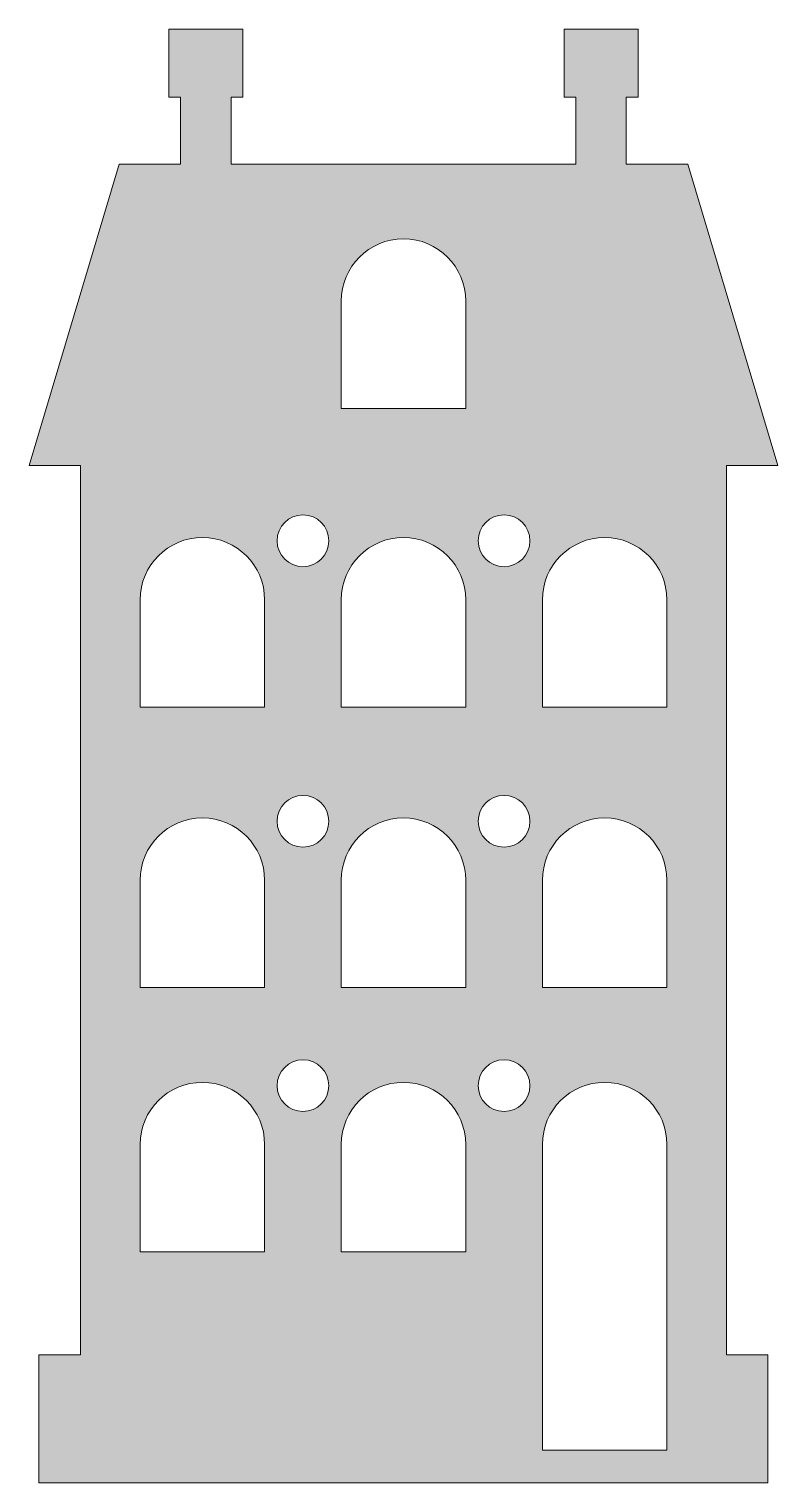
# Model space of a CAD drawing. Header units: inches. Extents: x 0 to 52, y 0 to 102.
import ezdxf

# ---------------------------------------------------------------- set-up
doc = ezdxf.new("R2010")
doc.units = ezdxf.units.IN
doc.header["$MEASUREMENT"] = 0
doc.layers.add('Layer 1', color=7, linetype='Continuous')

msp = doc.modelspace()

# ---------------------------------------------------------------- hatches: boundary and pattern name
at = {"layer": 'Layer 1'}
h = msp.add_hatch(color=12, dxfattribs=at)
h.dxf.hatch_style = 2
h.paths.add_polyline_path([(52.33, 71.11), (46.02, 92.17), (41.73, 92.17), (41.73, 96.83), (42.55, 96.83), (42.55, 101.6), (37.38, 101.6), (37.38, 96.83), (38.2, 96.83), (38.2, 92.17), (14.12, 92.17), (14.12, 96.83), (14.94, 96.83), (14.94, 101.6), (9.77, 101.6), (9.77, 96.83), (10.59, 96.83), (10.59, 92.17), (6.3, 92.17), (0, 71.11), (3.59, 71.11), (3.59, 8.95), (0.69, 8.95), (0.69, 0), (3.59, 0), (48.73, 0), (51.63, 0), (51.63, 8.95), (48.73, 8.95), (48.73, 71.11)])
edge = h.paths.add_edge_path()
edge.add_spline(control_points=[(35.87, 54.22), (35.87, 54.22), (35.87, 61.72), (35.87, 61.72), (35.87, 64.12), (37.82, 66.07), (40.22, 66.07), (42.62, 66.07), (44.57, 64.12), (44.57, 61.72), (44.57, 61.72), (44.57, 54.22), (44.57, 54.22), (44.57, 54.22), (35.87, 54.22), (35.87, 54.22)], knot_values=[0, 0, 0, 0, 1, 1, 1, 2, 2, 2, 3, 3, 3, 4, 4, 4, 5, 5, 5, 5], degree=3, periodic=1)
edge = h.paths.add_edge_path()
edge.add_spline(control_points=[(44.57, 42.12), (44.57, 42.12), (44.57, 34.62), (44.57, 34.62), (44.57, 34.62), (35.87, 34.62), (35.87, 34.62), (35.87, 34.62), (35.87, 42.12), (35.87, 42.12), (35.87, 44.52), (37.82, 46.47), (40.22, 46.47), (42.62, 46.47), (44.57, 44.52), (44.57, 42.12)], knot_values=[0, 0, 0, 0, 1, 1, 1, 2, 2, 2, 3, 3, 3, 4, 4, 4, 5, 5, 5, 5], degree=3, periodic=1)
edge = h.paths.add_edge_path()
edge.add_spline(control_points=[(33.19, 44.43), (32.19, 44.43), (31.38, 45.24), (31.38, 46.24), (31.38, 47.24), (32.19, 48.05), (33.19, 48.05), (34.19, 48.05), (35, 47.24), (35, 46.24), (35, 45.24), (34.19, 44.43), (33.19, 44.43)], knot_values=[0, 0, 0, 0, 1, 1, 1, 2, 2, 2, 3, 3, 3, 4, 4, 4, 4], degree=3, periodic=1)
edge = h.paths.add_edge_path()
edge.add_spline(control_points=[(35, 27.76), (35, 26.76), (34.19, 25.96), (33.19, 25.96), (32.19, 25.96), (31.38, 26.76), (31.38, 27.76), (31.38, 28.76), (32.19, 29.57), (33.19, 29.57), (34.19, 29.57), (35, 28.76), (35, 27.76)], knot_values=[0, 0, 0, 0, 1, 1, 1, 2, 2, 2, 3, 3, 3, 4, 4, 4, 4], degree=3, periodic=1)
edge = h.paths.add_edge_path()
edge.add_spline(control_points=[(33.19, 64.03), (32.19, 64.03), (31.38, 64.84), (31.38, 65.84), (31.38, 66.84), (32.19, 67.65), (33.19, 67.65), (34.19, 67.65), (35, 66.84), (35, 65.84), (35, 64.84), (34.19, 64.03), (33.19, 64.03)], knot_values=[0, 0, 0, 0, 1, 1, 1, 2, 2, 2, 3, 3, 3, 4, 4, 4, 4], degree=3, periodic=1)
edge = h.paths.add_edge_path()
edge.add_spline(control_points=[(21.81, 34.62), (21.81, 34.62), (21.81, 42.12), (21.81, 42.12), (21.81, 44.52), (23.76, 46.47), (26.16, 46.47), (28.56, 46.47), (30.51, 44.52), (30.51, 42.12), (30.51, 42.12), (30.51, 34.62), (30.51, 34.62), (30.51, 34.62), (21.81, 34.62), (21.81, 34.62)], knot_values=[0, 0, 0, 0, 1, 1, 1, 2, 2, 2, 3, 3, 3, 4, 4, 4, 5, 5, 5, 5], degree=3, periodic=1)
edge = h.paths.add_edge_path()
edge.add_spline(control_points=[(30.51, 23.65), (30.51, 23.65), (30.51, 16.14), (30.51, 16.14), (30.51, 16.14), (21.81, 16.14), (21.81, 16.14), (21.81, 16.14), (21.81, 23.65), (21.81, 23.65), (21.81, 26.05), (23.76, 27.99), (26.16, 27.99), (28.56, 27.99), (30.51, 26.05), (30.51, 23.65)], knot_values=[0, 0, 0, 0, 1, 1, 1, 2, 2, 2, 3, 3, 3, 4, 4, 4, 5, 5, 5, 5], degree=3, periodic=1)
edge = h.paths.add_edge_path()
edge.add_spline(control_points=[(21.81, 54.22), (21.81, 54.22), (21.81, 61.72), (21.81, 61.72), (21.81, 64.12), (23.76, 66.07), (26.16, 66.07), (28.56, 66.07), (30.51, 64.12), (30.51, 61.72), (30.51, 61.72), (30.51, 54.22), (30.51, 54.22), (30.51, 54.22), (21.81, 54.22), (21.81, 54.22)], knot_values=[0, 0, 0, 0, 1, 1, 1, 2, 2, 2, 3, 3, 3, 4, 4, 4, 5, 5, 5, 5], degree=3, periodic=1)
edge = h.paths.add_edge_path()
edge.add_spline(control_points=[(19.14, 44.43), (18.14, 44.43), (17.33, 45.24), (17.33, 46.24), (17.33, 47.24), (18.14, 48.05), (19.14, 48.05), (20.14, 48.05), (20.94, 47.24), (20.94, 46.24), (20.94, 45.24), (20.14, 44.43), (19.14, 44.43)], knot_values=[0, 0, 0, 0, 1, 1, 1, 2, 2, 2, 3, 3, 3, 4, 4, 4, 4], degree=3, periodic=1)
edge = h.paths.add_edge_path()
edge.add_spline(control_points=[(20.94, 27.76), (20.94, 26.76), (20.14, 25.96), (19.14, 25.96), (18.14, 25.96), (17.33, 26.76), (17.33, 27.76), (17.33, 28.76), (18.14, 29.57), (19.14, 29.57), (20.14, 29.57), (20.94, 28.76), (20.94, 27.76)], knot_values=[0, 0, 0, 0, 1, 1, 1, 2, 2, 2, 3, 3, 3, 4, 4, 4, 4], degree=3, periodic=1)
edge = h.paths.add_edge_path()
edge.add_spline(control_points=[(19.14, 64.03), (18.14, 64.03), (17.33, 64.84), (17.33, 65.84), (17.33, 66.84), (18.14, 67.65), (19.14, 67.65), (20.14, 67.65), (20.94, 66.84), (20.94, 65.84), (20.94, 64.84), (20.14, 64.03), (19.14, 64.03)], knot_values=[0, 0, 0, 0, 1, 1, 1, 2, 2, 2, 3, 3, 3, 4, 4, 4, 4], degree=3, periodic=1)
edge = h.paths.add_edge_path()
edge.add_spline(control_points=[(7.76, 34.62), (7.76, 34.62), (7.76, 42.12), (7.76, 42.12), (7.76, 44.52), (9.71, 46.47), (12.11, 46.47), (14.51, 46.47), (16.46, 44.52), (16.46, 42.12), (16.46, 42.12), (16.46, 34.62), (16.46, 34.62), (16.46, 34.62), (7.76, 34.62), (7.76, 34.62)], knot_values=[0, 0, 0, 0, 1, 1, 1, 2, 2, 2, 3, 3, 3, 4, 4, 4, 5, 5, 5, 5], degree=3, periodic=1)
edge = h.paths.add_edge_path()
edge.add_spline(control_points=[(16.46, 23.65), (16.46, 23.65), (16.46, 16.14), (16.46, 16.14), (16.46, 16.14), (7.76, 16.14), (7.76, 16.14), (7.76, 16.14), (7.76, 23.65), (7.76, 23.65), (7.76, 26.05), (9.71, 27.99), (12.11, 27.99), (14.51, 27.99), (16.46, 26.05), (16.46, 23.65)], knot_values=[0, 0, 0, 0, 1, 1, 1, 2, 2, 2, 3, 3, 3, 4, 4, 4, 5, 5, 5, 5], degree=3, periodic=1)
edge = h.paths.add_edge_path()
edge.add_spline(control_points=[(7.76, 54.22), (7.76, 54.22), (7.76, 61.72), (7.76, 61.72), (7.76, 64.12), (9.71, 66.07), (12.11, 66.07), (14.51, 66.07), (16.46, 64.12), (16.46, 61.72), (16.46, 61.72), (16.46, 54.22), (16.46, 54.22), (16.46, 54.22), (7.76, 54.22), (7.76, 54.22)], knot_values=[0, 0, 0, 0, 1, 1, 1, 2, 2, 2, 3, 3, 3, 4, 4, 4, 5, 5, 5, 5], degree=3, periodic=1)
edge = h.paths.add_edge_path()
edge.add_spline(control_points=[(44.57, 2.28), (44.57, 2.28), (35.87, 2.28), (35.87, 2.28), (35.87, 2.28), (35.87, 23.65), (35.87, 23.65), (35.87, 26.05), (37.82, 27.99), (40.22, 27.99), (42.62, 27.99), (44.57, 26.05), (44.57, 23.65), (44.57, 23.65), (44.57, 2.28), (44.57, 2.28)], knot_values=[0, 0, 0, 0, 1, 1, 1, 2, 2, 2, 3, 3, 3, 4, 4, 4, 5, 5, 5, 5], degree=3, periodic=1)
edge = h.paths.add_edge_path()
edge.add_spline(control_points=[(21.81, 82.59), (21.81, 84.99), (23.76, 86.94), (26.16, 86.94), (28.57, 86.94), (30.51, 84.99), (30.51, 82.59), (30.51, 82.59), (30.51, 75.08), (30.51, 75.08), (30.51, 75.08), (21.81, 75.08), (21.81, 75.08), (21.81, 75.08), (21.81, 82.59), (21.81, 82.59)], knot_values=[0, 0, 0, 0, 1, 1, 1, 2, 2, 2, 3, 3, 3, 4, 4, 4, 5, 5, 5, 5], degree=3, periodic=1)

# ---------------------------------------------------------------- linework, layer by layer
at = {"layer": 'Layer 1', "lineweight": 0}
msp.add_lwpolyline([(52.33, 71.11), (46.02, 92.17), (41.73, 92.17), (41.73, 96.83), (42.55, 96.83), (42.55, 101.6), (37.38, 101.6), (37.38, 96.83), (38.2, 96.83), (38.2, 92.17), (14.12, 92.17), (14.12, 96.83), (14.94, 96.83), (14.94, 101.6), (9.77, 101.6), (9.77, 96.83), (10.59, 96.83), (10.59, 92.17), (6.3, 92.17), (0, 71.11), (3.59, 71.11), (3.59, 8.95), (0.69, 8.95), (0.69, 0), (3.59, 0), (48.73, 0), (51.63, 0), (51.63, 8.95), (48.73, 8.95), (48.73, 71.11), (52.33, 71.11)], dxfattribs=at)
for points, knots in [([(21.81, 82.59), (21.81, 84.99), (23.76, 86.94), (26.16, 86.94), (28.57, 86.94), (30.51, 84.99), (30.51, 82.59), (30.51, 82.59), (30.51, 75.08), (30.51, 75.08), (30.51, 75.08), (21.81, 75.08), (21.81, 75.08), (21.81, 75.08), (21.81, 82.59), (21.81, 82.59)], [0, 0, 0, 0, 1, 1, 1, 2, 2, 2, 3, 3, 3, 4, 4, 4, 5, 5, 5, 5]), ([(19.14, 64.03), (18.14, 64.03), (17.33, 64.84), (17.33, 65.84), (17.33, 66.84), (18.14, 67.65), (19.14, 67.65), (20.14, 67.65), (20.94, 66.84), (20.94, 65.84), (20.94, 64.84), (20.14, 64.03), (19.14, 64.03)], [0, 0, 0, 0, 1, 1, 1, 2, 2, 2, 3, 3, 3, 4, 4, 4, 4]), ([(33.19, 64.03), (32.19, 64.03), (31.38, 64.84), (31.38, 65.84), (31.38, 66.84), (32.19, 67.65), (33.19, 67.65), (34.19, 67.65), (35, 66.84), (35, 65.84), (35, 64.84), (34.19, 64.03), (33.19, 64.03)], [0, 0, 0, 0, 1, 1, 1, 2, 2, 2, 3, 3, 3, 4, 4, 4, 4]), ([(7.76, 54.22), (7.76, 54.22), (7.76, 61.72), (7.76, 61.72), (7.76, 64.12), (9.71, 66.07), (12.11, 66.07), (14.51, 66.07), (16.46, 64.12), (16.46, 61.72), (16.46, 61.72), (16.46, 54.22), (16.46, 54.22), (16.46, 54.22), (7.76, 54.22), (7.76, 54.22)], [0, 0, 0, 0, 1, 1, 1, 2, 2, 2, 3, 3, 3, 4, 4, 4, 5, 5, 5, 5]), ([(21.81, 54.22), (21.81, 54.22), (21.81, 61.72), (21.81, 61.72), (21.81, 64.12), (23.76, 66.07), (26.16, 66.07), (28.56, 66.07), (30.51, 64.12), (30.51, 61.72), (30.51, 61.72), (30.51, 54.22), (30.51, 54.22), (30.51, 54.22), (21.81, 54.22), (21.81, 54.22)], [0, 0, 0, 0, 1, 1, 1, 2, 2, 2, 3, 3, 3, 4, 4, 4, 5, 5, 5, 5]), ([(35.87, 54.22), (35.87, 54.22), (35.87, 61.72), (35.87, 61.72), (35.87, 64.12), (37.82, 66.07), (40.22, 66.07), (42.62, 66.07), (44.57, 64.12), (44.57, 61.72), (44.57, 61.72), (44.57, 54.22), (44.57, 54.22), (44.57, 54.22), (35.87, 54.22), (35.87, 54.22)], [0, 0, 0, 0, 1, 1, 1, 2, 2, 2, 3, 3, 3, 4, 4, 4, 5, 5, 5, 5]), ([(19.14, 44.43), (18.14, 44.43), (17.33, 45.24), (17.33, 46.24), (17.33, 47.24), (18.14, 48.05), (19.14, 48.05), (20.14, 48.05), (20.94, 47.24), (20.94, 46.24), (20.94, 45.24), (20.14, 44.43), (19.14, 44.43)], [0, 0, 0, 0, 1, 1, 1, 2, 2, 2, 3, 3, 3, 4, 4, 4, 4]), ([(33.19, 44.43), (32.19, 44.43), (31.38, 45.24), (31.38, 46.24), (31.38, 47.24), (32.19, 48.05), (33.19, 48.05), (34.19, 48.05), (35, 47.24), (35, 46.24), (35, 45.24), (34.19, 44.43), (33.19, 44.43)], [0, 0, 0, 0, 1, 1, 1, 2, 2, 2, 3, 3, 3, 4, 4, 4, 4]), ([(7.76, 34.62), (7.76, 34.62), (7.76, 42.12), (7.76, 42.12), (7.76, 44.52), (9.71, 46.47), (12.11, 46.47), (14.51, 46.47), (16.46, 44.52), (16.46, 42.12), (16.46, 42.12), (16.46, 34.62), (16.46, 34.62), (16.46, 34.62), (7.76, 34.62), (7.76, 34.62)], [0, 0, 0, 0, 1, 1, 1, 2, 2, 2, 3, 3, 3, 4, 4, 4, 5, 5, 5, 5]), ([(21.81, 34.62), (21.81, 34.62), (21.81, 42.12), (21.81, 42.12), (21.81, 44.52), (23.76, 46.47), (26.16, 46.47), (28.56, 46.47), (30.51, 44.52), (30.51, 42.12), (30.51, 42.12), (30.51, 34.62), (30.51, 34.62), (30.51, 34.62), (21.81, 34.62), (21.81, 34.62)], [0, 0, 0, 0, 1, 1, 1, 2, 2, 2, 3, 3, 3, 4, 4, 4, 5, 5, 5, 5]), ([(44.57, 42.12), (44.57, 42.12), (44.57, 34.62), (44.57, 34.62), (44.57, 34.62), (35.87, 34.62), (35.87, 34.62), (35.87, 34.62), (35.87, 42.12), (35.87, 42.12), (35.87, 44.52), (37.82, 46.47), (40.22, 46.47), (42.62, 46.47), (44.57, 44.52), (44.57, 42.12)], [0, 0, 0, 0, 1, 1, 1, 2, 2, 2, 3, 3, 3, 4, 4, 4, 5, 5, 5, 5]), ([(20.94, 27.76), (20.94, 26.76), (20.14, 25.96), (19.14, 25.96), (18.14, 25.96), (17.33, 26.76), (17.33, 27.76), (17.33, 28.76), (18.14, 29.57), (19.14, 29.57), (20.14, 29.57), (20.94, 28.76), (20.94, 27.76)], [0, 0, 0, 0, 1, 1, 1, 2, 2, 2, 3, 3, 3, 4, 4, 4, 4]), ([(35, 27.76), (35, 26.76), (34.19, 25.96), (33.19, 25.96), (32.19, 25.96), (31.38, 26.76), (31.38, 27.76), (31.38, 28.76), (32.19, 29.57), (33.19, 29.57), (34.19, 29.57), (35, 28.76), (35, 27.76)], [0, 0, 0, 0, 1, 1, 1, 2, 2, 2, 3, 3, 3, 4, 4, 4, 4]), ([(16.46, 23.65), (16.46, 23.65), (16.46, 16.14), (16.46, 16.14), (16.46, 16.14), (7.76, 16.14), (7.76, 16.14), (7.76, 16.14), (7.76, 23.65), (7.76, 23.65), (7.76, 26.05), (9.71, 27.99), (12.11, 27.99), (14.51, 27.99), (16.46, 26.05), (16.46, 23.65)], [0, 0, 0, 0, 1, 1, 1, 2, 2, 2, 3, 3, 3, 4, 4, 4, 5, 5, 5, 5]), ([(30.51, 23.65), (30.51, 23.65), (30.51, 16.14), (30.51, 16.14), (30.51, 16.14), (21.81, 16.14), (21.81, 16.14), (21.81, 16.14), (21.81, 23.65), (21.81, 23.65), (21.81, 26.05), (23.76, 27.99), (26.16, 27.99), (28.56, 27.99), (30.51, 26.05), (30.51, 23.65)], [0, 0, 0, 0, 1, 1, 1, 2, 2, 2, 3, 3, 3, 4, 4, 4, 5, 5, 5, 5]), ([(44.57, 2.28), (44.57, 2.28), (35.87, 2.28), (35.87, 2.28), (35.87, 2.28), (35.87, 23.65), (35.87, 23.65), (35.87, 26.05), (37.82, 27.99), (40.22, 27.99), (42.62, 27.99), (44.57, 26.05), (44.57, 23.65), (44.57, 23.65), (44.57, 2.28), (44.57, 2.28)], [0, 0, 0, 0, 1, 1, 1, 2, 2, 2, 3, 3, 3, 4, 4, 4, 5, 5, 5, 5])]:
    msp.add_open_spline(points, degree=3, knots=knots, dxfattribs=at)

doc.saveas('drawing.dxf')
